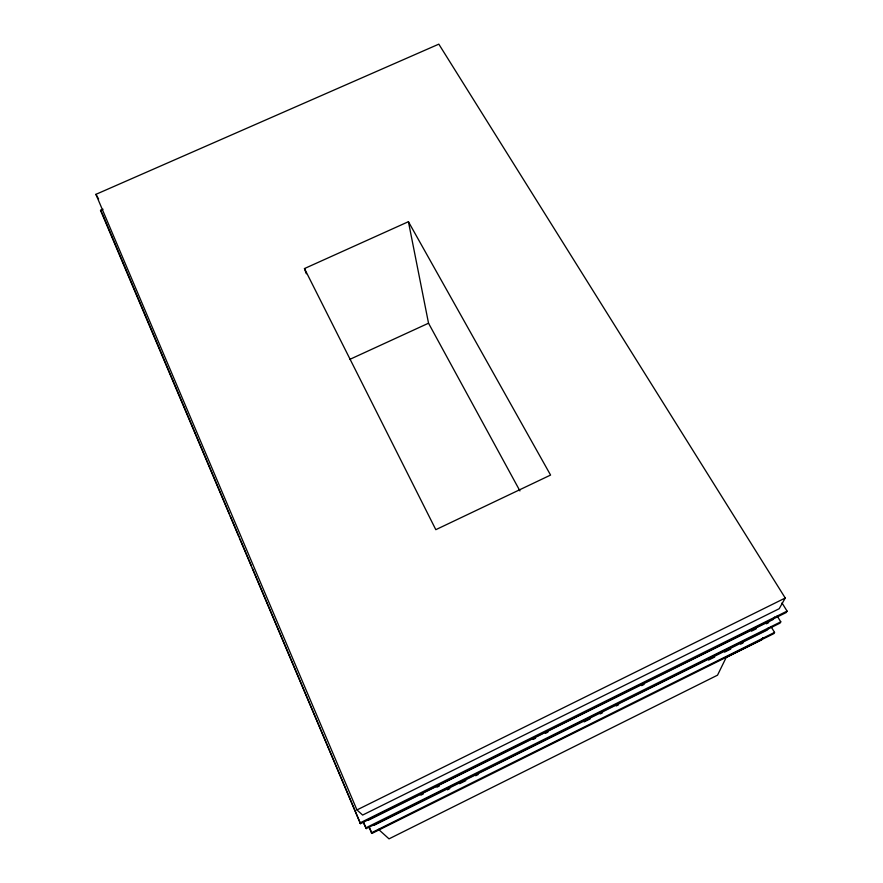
<?xml version="1.0" encoding="UTF-8"?>
<svg xmlns="http://www.w3.org/2000/svg" width="883" height="883" viewBox="0 0 883 883"><rect width="100%" height="100%" fill="white"/><g stroke="black" fill="none" stroke-linecap="round" stroke-linejoin="round"><path stroke-width="1.32" d="M762.824 637.747L761.61 639.888L726.157 657.526L717.537 675.164L389.017 838.85L378.498 829.358M768.464 627.758L767.15 630.098L374.017 825.329M774.457 617.129L773.133 619.48L368.377 820.241M785.241 598.023L779.214 608.707L362.637 815.064L356.942 809.932L95.916 194.348L438.818 44.15L785.241 598.023L356.942 809.932M770.958 626.522L774.568 632.405L773.85 633.619L371.953 833.431L368.597 826.532M777.161 615.981L780.782 621.842L780.02 623.133L366.257 828.596L362.869 821.654M781.985 602.923L787.084 611.124L786.289 612.493L360.474 823.673L100.519 210.331L103.035 209.227M371.29 832.868L774.568 632.405M359.723 823.044L787.084 611.124M420.871 795.164L423.332 793.938M436.908 787.206L439.37 785.98M533.111 739.479L535.584 738.254M545.451 733.365L547.913 732.139M641.654 685.627L644.126 684.413M751.433 631.179L756.367 628.729M766.234 623.828L768.707 622.603M365.562 828L780.782 621.842M447.361 789.81L449.822 788.585M459.679 783.685L465.838 780.627M475.694 775.738L478.156 774.512M584.116 721.886L590.274 718.828M600.131 713.928L602.592 712.702M616.146 705.97L618.608 704.744M708.552 660.076L714.711 657.018M724.568 652.118L730.727 649.06M740.583 644.171L743.045 642.945M349.734 359.414L428.531 323.211L408.421 221.699L304.469 268.564L306.313 273.752M100.519 210.331L101.843 212.582M95.916 194.348L98.62 199.006M408.421 221.699L550.573 475.065L435.816 529.679L304.469 268.564M428.531 323.211L519.932 490.915M369.26 827.095L371.953 833.431M363.564 822.261L366.257 828.596M102.384 213.863L229.271 513.685M230.353 516.224L238.951 536.555M240.033 539.094L251.324 565.771M252.395 568.31L360.474 823.673"/></g></svg>
